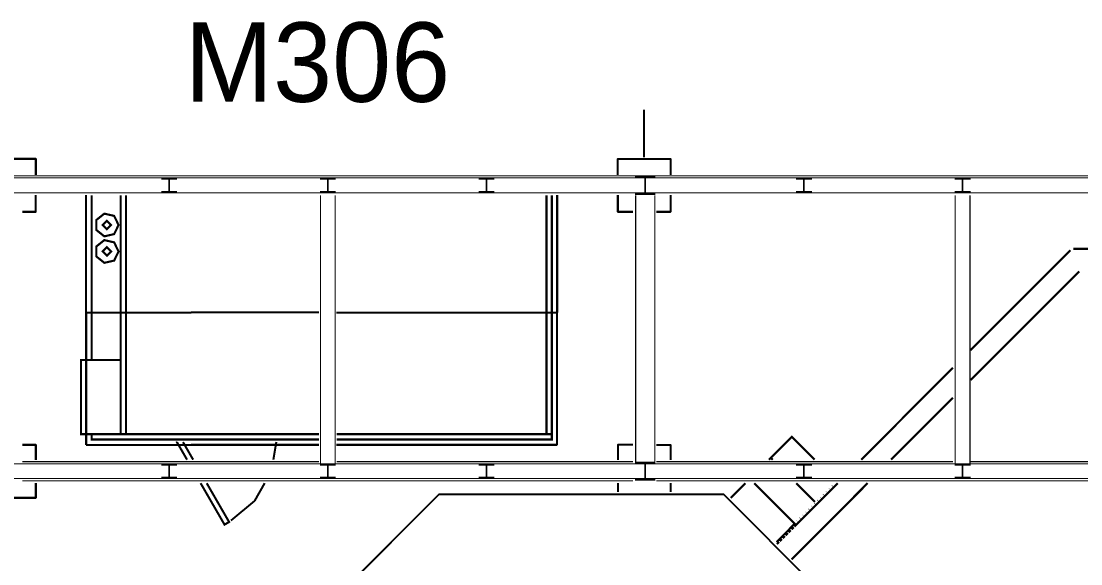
# Model space of a CAD drawing. Extents: x -57244 to 324435, y 15553 to 159369.
# Drawn here: x 147158 to 157173, y 133604 to 138727 of the extents above; entities that cross this region are included whole.
import ezdxf

# ---------------------------------------------------------------- set-up
doc = ezdxf.new("R2010")
doc.units = 0
doc.header["$LTSCALE"] = 2000
doc.header["$MEASUREMENT"] = 0
doc.linetypes.add('DASHDOT', pattern=[1, 0.5, -0.25, 0, -0.25])
doc.layers.add('BASE', color=253, linetype='CONTINUOUS')
doc.styles.add('TXT', font='TXT', dxfattribs={"height": 0.2})

msp = doc.modelspace()

# ---------------------------------------------------------------- linework, layer by layer
at = {"layer": 'BASE', "linetype": 'DASHDOT'}
msp.add_line((153045.5840535389, 137444.4137172004), (153045.5840535389, 137890.7337172002), dxfattribs=at)
at = {"layer": 'BASE', "linetype": 'Continuous'}
for p, q in [((147772.6440535436, 134727.8737172002, 2650), (147772.6440535436, 137083.7537172005, 2650)), ((147772.6440535436, 135977.8737172002, 2960.999999999996), (147772.6440535436, 137083.7537172005, 2738.959999999999)), ((152222.6440535436, 134727.8737172002, 2650), (152222.6440535436, 137083.7537172005, 2650)), ((152222.6440535436, 135977.8737172002, 2960.999999999996), (152222.6440535436, 137083.7537172005, 2738.959999999999)), ((152222.6440535436, 137083.7537172005, 2650), (152222.6440535436, 135977.8737172002, 2650)), ((147295.5840535389, 136927.8737172001), (147169.4640535439, 136927.8737172001)), ((152940.0640535386, 136927.8737172001), (152795.5840535389, 136927.8737172001)), ((153162.0240535398, 136927.8737172001), (153295.5840535389, 136927.8737172001)), ((147772.6440535436, 135977.8737172002, 2960.999999999996), (148764.704053539, 135977.8737172002, 2960.999999999996)), ((147772.6440535436, 135977.8737172002, 2960.999999999996), (147772.6440535436, 134727.8737172002, 2709.999999999996)), ((149971.5440535437, 135977.8737172002, 2960.999999999996), (148764.704053539, 135977.8737172002, 2960.999999999996)), ((150138.0040535397, 135977.8737172002, 2960.999999999996), (152222.6440535436, 135977.8737172002, 2960.999999999996)), ((152222.6440535436, 134727.8737172002, 2709.999999999996), (152222.6440535436, 135977.8737172002, 2960.999999999996)), ((147772.6440535436, 134727.8737172002, 2650), (148764.704053539, 134727.8737172002, 2650)), ((147772.6440535436, 134727.8737172002, 2709.999999999996), (148764.704053539, 134727.8737172002, 2709.999999999996)), ((148764.704053539, 134727.8737172002, 2650), (149971.5440535437, 134727.8737172002, 2650)), ((149971.5440535437, 134727.8737172002, 2709.999999999996), (148764.704053539, 134727.8737172002, 2709.999999999996)), ((149568.3040535412, 134753.3137172003, 400), (149538.9440535436, 134586.8537172003, 400)), ((150138.0040535397, 134727.8737172002, 2650), (152222.6440535436, 134727.8737172002, 2650)), ((152222.6440535436, 134727.8737172002, 2709.999999999996), (150138.0040535397, 134727.8737172002, 2709.999999999996)), ((152795.5840535389, 134364.9137172002, 150), (152795.5840535389, 134281.6737172003, 150)), ((152795.5840535389, 134364.9137172002, 150), (152795.5840535389, 134281.6737172003, 150)), ((153295.5840535389, 134364.9137172002, 150), (153295.5840535389, 134281.6737172003, 150)), ((153295.5840535389, 134364.9137172002, 150), (153295.5840535389, 134281.6737172003, 150)), ((147295.5840535389, 134227.8737172002), (146795.5840535389, 134227.8737172002)), ((148764.704053539, 131918.4737172005, 500), (151104.3040535398, 134258.0737172002, 500))]:
    msp.add_line(p, q, dxfattribs=at)
for points, elevation in [([(146795.5840535412, 137277.9537172003), (146795.5840535412, 137427.8737172004), (147295.5840535412, 137427.8737172004), (147295.5840535412, 137277.9537172003)], 150), ([(147295.5840535412, 137277.9537172003), (147295.5840535412, 137427.8737172004), (146795.5840535412, 137427.8737172004), (146795.5840535412, 137277.9537172003)], 150), ([(152795.5840535412, 137277.9537172003), (152795.5840535412, 137427.8737172004), (153295.5840535412, 137427.8737172004), (153295.5840535412, 137277.9537172003)], 150), ([(152795.5840535412, 137277.9537172003), (152795.5840535412, 137427.8737172004), (153295.5840535412, 137427.8737172004), (153295.5840535412, 137277.9537172003)], 150), ([(147169.4640535412, 136927.8737172004), (147295.5840535412, 136927.8737172004), (147295.5840535412, 137083.7537172002)], 150), ([(147169.4640535412, 136927.8737172004), (147295.5840535412, 136927.8737172004), (147295.5840535412, 137083.7537172002)], 150), ([(152795.5840535411, 137083.7537172002), (152795.5840535411, 136927.8737172004), (152940.0640535412, 136927.8737172004)], 150.0000000000073), ([(152940.0640535412, 136927.8737172004), (152795.5840535411, 136927.8737172004), (152795.5840535411, 137083.7537172002)], 150.0000000000073), ([(153295.5840535412, 137083.7537172002), (153295.5840535412, 136927.8737172004), (153162.0240535412, 136927.8737172004)], 150), ([(153295.5840535412, 137083.7537172002), (153295.5840535412, 136927.8737172004), (153162.0240535412, 136927.8737172004)], 150), ([(147169.4640535412, 134727.8737172004), (147295.5840535412, 134727.8737172004), (147295.5840535412, 134586.8537172003)], 150), ([(147295.5840535412, 134586.8537172003), (147295.5840535412, 134727.8737172004), (147169.4640535412, 134727.8737172004)], 150), ([(152940.0640535412, 134727.8737172004), (152795.5840535412, 134727.8737172004), (152795.5840535412, 134586.8537172003)], 150), ([(152940.0640535412, 134727.8737172004), (152795.5840535412, 134727.8737172004), (152795.5840535412, 134586.8537172003)], 150), ([(153162.0240535412, 134727.8737172004), (153295.5840535412, 134727.8737172004), (153295.5840535412, 134586.8537172003)], 150), ([(153162.0240535412, 134727.8737172004), (153295.5840535412, 134727.8737172004), (153295.5840535412, 134586.8537172003)], 150), ([(147295.5840535412, 134364.9137172003), (147295.5840535412, 134227.8737172004), (146795.5840535412, 134227.8737172004), (146795.5840535412, 134392.6537172003)], 150), ([(146795.5840535412, 134392.6537172003), (146795.5840535412, 134227.8737172004), (147295.5840535412, 134227.8737172004), (147295.5840535412, 134364.9137172003)], 150), ([(149457.6440535412, 134364.9137172003), (149362.0640535412, 134199.3737172004), (149139.2440535411, 134012.3937172003)], 400), ([(156405.1640535412, 131646.0537172003), (153797.6640535412, 134258.0737172003), (151104.3040535412, 134258.0737172003), (148764.7040535411, 131918.4737172003)], 799.9999999999127), ([(156405.1640535412, 131646.0537172003), (153797.6640535412, 134258.0737172003), (151104.3040535412, 134258.0737172003), (148764.7040535411, 131918.4737172003)], 799.9999999999127)]:
    msp.add_lwpolyline(points, dxfattribs=dict(at, elevation=elevation))
for points, const_width, elevation in [([(148764.7040535411, 137247.8737172004), (147058.5840535411, 137247.8737172004), (147058.5840535411, 137180.6337172003)], 10, 4625.500000000004), ([(147058.5840535412, 137247.8737172004), (148764.7040535412, 137247.8737172004)], 10, 4741.499999999996), ([(148764.7040535411, 137247.8737172004), (147058.5840535411, 137247.8737172004), (147058.5840535411, 137107.8737172002), (148764.7040535411, 137107.8737172002)], 10, 4750.000000000007), ([(148764.7040535412, 137267.8737172002), (147086.2240535412, 137267.8737172002)], 10, 3250), ([(147086.2240535412, 137267.8737172002), (148764.7040535412, 137267.8737172002)], 10, 3240.499999999996), ([(148584.3640535411, 137244.3737172004), (148528.8840535411, 137244.3737172004)], 10, 4625.52), ([(148552.8440535411, 137180.6337172003), (148552.8440535411, 137235.8737172004), (148528.8840535411, 137235.8737172004)], 10, 4625.52), ([(148558.3440535412, 137180.6337172003), (148558.3440535412, 137235.8737172004)], 10, 4741.519999999997), ([(148584.3640535411, 137235.8737172004), (148558.3440535411, 137235.8737172004), (148558.3440535411, 137180.6337172003)], 10, 4625.520000000004), ([(153052.5840535412, 137250.2137172003), (153052.5840535412, 137267.8737172002), (148764.7040535412, 137267.8737172002)], 10, 3250), ([(153052.5840535412, 137267.8737172002), (148764.7040535412, 137267.8737172002)], 10, 3078.999999999996), ([(148764.7040535412, 137247.8737172004), (153052.5840535412, 137247.8737172004), (153052.5840535412, 137180.6337172003)], 10, 4741.499999999996), ([(148764.7040535412, 137247.8737172004), (153052.5840535412, 137247.8737172004), (153052.5840535412, 137107.8737172002), (148764.7040535412, 137107.8737172002)], 10, 4750), ([(150027.0240535412, 137244.3737172004), (150082.5040535411, 137244.3737172004)], 10, 4625.52), ([(150052.8440535411, 137180.6337172003), (150052.8440535411, 137235.8737172004), (150027.0240535412, 137235.8737172004)], 10, 4625.52), ([(150058.3440535412, 137180.6337172003), (150058.3440535412, 137235.8737172004), (150082.5040535411, 137235.8737172004)], 10, 4625.52), ([(150058.3440535412, 137180.6337172003), (150058.3440535412, 137235.8737172004)], 10, 4741.519999999997), ([(151580.6440535412, 137244.3737172004), (151525.1640535412, 137244.3737172004)], 10, 4625.52), ([(151552.8440535411, 137180.6337172003), (151552.8440535411, 137235.8737172004), (151525.1640535412, 137235.8737172004)], 10, 4625.52), ([(151558.3440535412, 137180.6337172003), (151558.3440535412, 137235.8737172004), (151580.6440535412, 137235.8737172004)], 10, 4625.52), ([(153052.5840535412, 137267.8737172002), (153052.5840535412, 137250.2137172003)], 10, 3088.5), ([(153052.5840535412, 137111.4937172002), (153052.5840535412, 137247.8737172004)], 10, 4616.999999999996), ([(153058.5840535412, 137222.4737172003), (153058.5840535412, 137267.8737172002), (159052.5840535412, 137267.8737172002)], 10, 3078.999999999996), ([(153058.5840535412, 137222.4737172003), (153058.5840535412, 137267.8737172002), (159052.5840535412, 137267.8737172002), (159052.5840535412, 137250.2137172003)], 10, 3250), ([(153058.5840535412, 137267.8737172002), (159052.5840535412, 137267.8737172002)], 10, 3240.499999999996), ([(159052.5840535412, 137247.8737172004), (153058.5840535412, 137247.8737172004)], 10, 4741.499999999996), ([(153058.5840535412, 137247.8737172004), (159052.5840535412, 137247.8737172004)], 10, 4616.999999999996), ([(148612.1040535412, 137111.3737172004), (148485.5840535412, 137111.3737172004), (148485.5840535412, 137119.8737172004), (148552.8440535411, 137119.8737172004), (148552.8440535411, 137175.1337172004)], 10, 4625.52), ([(148625.5840535412, 137111.4937172002), (148625.5840535412, 137119.8737172004), (148558.3440535412, 137119.8737172004), (148558.3440535412, 137175.1337172004)], 10, 4625.52), ([(148558.3440535412, 137175.1337172004), (148558.3440535412, 137119.8737172004)], 10, 4741.519999999997), ([(148764.7040535412, 137107.8737172002), (149971.5440535412, 137107.8737172002)], 10, 4616.999999999996), ([(149971.5440535412, 137107.8737172002), (148764.7040535412, 137107.8737172002)], 10, 4741.499999999996), ([(150110.2440535411, 137111.3737172004), (149985.5840535412, 137111.3737172004), (149985.5840535412, 137119.8737172004), (150052.8440535411, 137119.8737172004), (150052.8440535411, 137175.1337172004)], 10, 4625.52), ([(150125.5840535412, 137111.4937172002), (150125.5840535412, 137119.8737172004), (150058.3440535412, 137119.8737172004), (150058.3440535412, 137175.1337172004)], 10, 4625.52), ([(150058.3440535412, 137175.1337172004), (150058.3440535412, 137119.8737172004)], 10, 4741.519999999997), ([(150110.2440535411, 137107.8737172002), (151469.6840535412, 137107.8737172002)], 10, 4616.999999999996), ([(150110.2440535411, 137107.8737172002), (151469.6840535412, 137107.8737172002)], 10, 4741.499999999996), ([(151608.3840535411, 137111.3737172004), (151485.5840535412, 137111.3737172004), (151485.5840535412, 137119.8737172004), (151552.8440535411, 137119.8737172004), (151552.8440535411, 137175.1337172004)], 10, 4625.52), ([(151558.3440535412, 137175.1337172004), (151558.3440535412, 137119.8737172004), (151625.5840535412, 137119.8737172004), (151625.5840535412, 137111.4937172002)], 10, 4625.52), ([(153051.0440535412, 137107.8737172002), (151608.3840535411, 137107.8737172002)], 10, 4616.999999999996), ([(151608.3840535411, 137107.8737172002), (153051.0440535412, 137107.8737172002)], 10, 4741.499999999996), ([(153052.5840535412, 137111.4937172002), (153052.5840535412, 137175.1337172004)], 10, 4741.499999999996), ([(154493.7040535412, 137107.8737172002), (153058.5840535412, 137107.8737172002), (153058.5840535412, 137175.1337172004)], 10, 4625.5), ([(154552.8440535411, 137139.2337172003), (154552.8440535411, 137119.8737172004), (154485.5840535412, 137119.8737172004), (154485.5840535412, 137111.3737172004), (154625.5840535412, 137111.3737172004), (154625.5840535412, 137119.8737172004), (154558.3440535412, 137119.8737172004), (154558.3440535412, 137139.2337172003)], 10, 4625.52), ([(154558.3440535412, 137139.2337172003), (154558.3440535412, 137119.8737172004), (154625.5840535412, 137119.8737172004), (154625.5840535412, 137111.3737172004), (154485.5840535412, 137111.3737172004), (154485.5840535412, 137119.8737172004), (154552.8440535411, 137119.8737172004), (154552.8440535411, 137139.2337172003)], 10, 3250), ([(154558.3440535412, 137119.8737172004), (154558.3440535412, 137139.2337172003)], 10, 4741.519999999997), ([(154604.6640535412, 137107.8737172002), (155991.8440535412, 137107.8737172002)], 10, 4625.5), ([(155991.8440535412, 137111.3737172004), (155985.5840535412, 137111.3737172004), (155985.5840535412, 137119.8737172004), (156052.8440535411, 137119.8737172004), (156052.8440535411, 137139.2337172003)], 10, 3250), ([(156052.8440535411, 137139.2337172003), (156052.8440535411, 137119.8737172004), (155985.5840535412, 137119.8737172004), (155985.5840535412, 137111.3737172004), (156102.8040535412, 137111.3737172004)], 10, 4625.52), ([(156058.3440535412, 137139.2337172003), (156058.3440535412, 137119.8737172004)], 10, 4741.519999999997), ([(156058.3440535411, 137139.2337172003), (156058.3440535411, 137119.8737172004), (156125.5840535411, 137119.8737172004), (156125.5840535411, 137111.4937172002)], 10, 3250.000000000007), ([(156058.3440535412, 137139.2337172003), (156058.3440535412, 137127.1337172003)], 10, 4625.52), ([(156058.3440535412, 137119.8737172004), (156125.5840535412, 137119.8737172004), (156125.5840535412, 137111.4937172002)], 10, 4625.52), ([(156102.8040535412, 137107.8737172002), (157489.9840535411, 137107.8737172002)], 10, 4625.5), ([(147822.6440535412, 137083.7537172002), (147822.6440535412, 135530.1337172003)], 20, 100), ([(147822.6440535412, 137083.7537172002), (147822.6440535412, 135530.1337172003)], 20, 400), ([(148147.6440535412, 137083.7537172002), (148147.6440535412, 134827.8737172004), (148097.6440535412, 134827.8737172004), (148097.6440535412, 137083.7537172002)], 20, 2650.000000000007), ([(149985.5840535412, 137083.7537172002), (149985.5840535412, 134544.8737172004), (150125.5840535412, 134544.8737172004), (150125.5840535412, 137083.7537172002)], 10, 4000), ([(149985.5840535412, 134544.8737172004), (149985.5840535412, 137083.7537172002)], 10, 3866.999999999996), ([(149985.5840535412, 137083.7537172002), (149985.5840535412, 134544.8737172004), (150052.8440535411, 134544.8737172004)], 10, 3991.499999999996), ([(150125.5840535412, 137083.7537172002), (150125.5840535412, 134544.8737172004), (150058.3440535412, 134544.8737172004)], 10, 3991.499999999996), ([(150125.5840535412, 137083.7537172002), (150125.5840535412, 134544.8737172004), (150058.3440535412, 134544.8737172004)], 10, 3875.5), ([(152172.6440535412, 137083.7537172002), (152172.6440535412, 134827.8737172004), (152122.6440535412, 134827.8737172004), (152122.6440535412, 137083.7537172002)], 20, 2650.000000000007), ([(152122.6440535412, 137083.7537172002), (152122.6440535412, 134827.8737172004)], 20, 400), ([(152965.5840535412, 134586.8537172003), (152965.5840535412, 137083.7537172002)], 10, 3828.999999999996), ([(152965.5840535412, 137083.7537172002), (152965.5840535412, 134563.8737172002), (153145.5840535412, 134563.8737172002), (153145.5840535412, 137083.7537172002)], 10, 4000), ([(153145.5840535412, 137083.7537172002), (153145.5840535412, 134563.8737172002), (153058.5840535412, 134563.8737172002)], 10, 3990.499999999996), ([(153145.5840535412, 137083.7537172002), (153145.5840535412, 134563.8737172002)], 10, 3838.5), ([(156125.5840535412, 137083.7537172002), (156125.5840535412, 134544.8737172004), (155985.5840535412, 134544.8737172004), (155985.5840535412, 137083.7537172002)], 10, 4000), ([(147868.5240535412, 136850.6137172004), (147943.1640535412, 136910.1337172004)], 20, 1900), ([(147974.0240535412, 136903.0737172003), (148036.2240535412, 136888.8937172004)], 20, 1900), ([(148052.5640535412, 136750.8337172003), (148077.6240535411, 136802.8737172004), (148049.2640535411, 136861.8137172003)], 20, 1900), ([(147890.7840535412, 136737.4137172004), (147943.1640535412, 136695.6337172004)], 20, 1900), ([(148029.5040535411, 136715.3537172003), (147974.0240535412, 136702.6937172003)], 20, 1900), ([(156130.5640535412, 135620.3937172003), (157073.8240535412, 136563.6537172003)], 20, 500.0399999999936), ([(158960.3840535411, 136578.0137172004), (157101.5640535412, 136578.0137172004)], 20, 500.0399999999936), ([(147943.2240535411, 136445.6537172003), (147943.1640535412, 136445.6337172004)], 20, 400), ([(156130.5640535412, 135337.5537172003), (157157.0640535412, 136364.0537172003)], 20, 500.0399999999936), ([(156130.5640535412, 135337.3937172003), (157157.0640535412, 136363.9137172003)], 20, -100), ([(155964.1040535412, 135453.9337172003), (155097.0240535412, 134586.8537172003)], 20, 500.0399999999936), ([(155964.1040535412, 135171.0737172003), (155379.8640535411, 134586.8537172003)], 20, 500.0399999999936), ([(155380.0040535411, 134586.8537172003), (155964.1040535412, 135170.9337172003)], 20, -100), ([(148764.7040535412, 134777.8737172004), (147822.6440535412, 134777.8737172004), (147822.6440535412, 134827.8737172004), (148764.7040535412, 134827.8737172004)], 20, 2650), ([(147822.6440535412, 134827.8737172004), (147822.6440535412, 134777.8737172004)], 20, 400), ([(147822.6440535412, 134827.8737172004), (148097.6440535412, 134827.8737172004)], 20, 2100.02), ([(147822.6440535412, 134827.8737172004), (148097.6440535412, 134827.8737172004), (148147.6440535412, 134827.8737172004)], 20, 2650.020000000008), ([(148764.7040535412, 134827.8737172004), (149971.5440535412, 134827.8737172004)], 20, 2650), ([(149971.5440535412, 134827.8737172004), (148764.7040535412, 134827.8737172004)], 20, 400), ([(150138.0040535411, 134777.8737172004), (152172.6440535412, 134777.8737172004), (152172.6440535412, 134827.8737172004), (150138.0040535411, 134827.8737172004)], 20, 400), ([(150138.0040535411, 134827.8737172004), (152172.6440535412, 134827.8737172004), (152172.6440535412, 134777.8737172004), (150138.0040535411, 134777.8737172004)], 20, 2650), ([(152172.6440535412, 134827.8737172004), (152122.6440535412, 134827.8737172004)], 20, 2650.02), ([(152122.6440535412, 134827.8737172004), (152122.6440535412, 134827.8737172004)], 20, 400.0200000000041), ([(154225.4240535412, 134586.8537172003), (154441.1240535411, 134802.5337172003), (154656.8040535411, 134586.8537172003)], 20, -99.99999999999272), ([(154656.8040535417, 134586.8537172003), (154441.1240535416, 134802.5337172003), (154243.1440535416, 134604.5537172003)], 20, 200.0000000021828), ([(148725.1840535412, 134586.8537172003), (148629.3440535412, 134752.8737172004), (148630.0840535412, 134753.3137172003)], 20, 2500), ([(148629.3440535412, 134752.8737172004), (148725.1840535412, 134586.8537172003)], 20, 400), ([(148764.7040535412, 134618.4137172003), (148686.8240535412, 134753.3137172003)], 20, 2500), ([(149971.5440535412, 134777.8737172004), (148764.7040535412, 134777.8737172004)], 20, 2650), ([(149971.5440535412, 134777.8737172004), (148764.7040535412, 134777.8737172004)], 20, 400), ([(148782.9240535412, 134586.8537172003), (148764.7040535412, 134618.4137172003)], 20, 2500), ([(148782.9240535412, 134586.8537172003), (148764.7040535412, 134618.4137172003)], 20, 400), ([(154260.8440535412, 134586.8537172003), (154243.1440535412, 134604.5537172003), (154225.4240535412, 134586.8537172003)], 20, 400), ([(148764.7040535412, 134407.8737172002), (147058.5840535412, 134407.8737172002), (147058.5840535412, 134547.8737172004), (148764.7040535412, 134547.8737172004)], 10, 4000), ([(147058.5840535411, 134480.6337172004), (147058.5840535411, 134547.8737172004), (148764.7040535411, 134547.8737172004)], 10, 3875.500000000004), ([(148764.7040535412, 134547.8737172004), (147058.5840535412, 134547.8737172004), (147058.5840535412, 134407.8737172002), (148528.8840535411, 134407.8737172002)], 10, 3866.999999999996), ([(147169.4640535412, 134567.8737172002), (148764.7040535412, 134567.8737172002)], 10, 3250), ([(148764.7040535412, 134567.8737172002), (147169.4640535412, 134567.8737172002)], 10, 3240.499999999996), ([(147169.4640535412, 134567.8737172002), (148764.7040535412, 134567.8737172002)], 10, 3078.999999999996), ([(148584.3640535411, 134544.3737172004), (148528.8840535411, 134544.3737172004)], 10, 3875.52), ([(148552.8440535411, 134480.6337172004), (148552.8440535411, 134535.8737172004), (148528.8840535411, 134535.8737172004)], 10, 3875.52), ([(148584.3640535411, 134535.8737172004), (148558.3440535411, 134535.8737172004), (148558.3440535411, 134480.6337172004)], 10, 3875.520000000004), ([(148558.3440535412, 134535.8737172004), (148558.3440535412, 134480.6337172004)], 10, 3991.519999999997), ([(148764.7040535412, 134567.8737172002), (149971.5440535412, 134567.8737172002)], 10, 3088.5), ([(148764.7040535412, 134567.8737172002), (149971.5440535412, 134567.8737172002)], 10, 3240.499999999996), ([(149971.5440535412, 134567.8737172002), (148764.7040535412, 134567.8737172002)], 10, 3250), ([(148764.7040535412, 134547.8737172004), (153052.5840535412, 134547.8737172004)], 10, 3991.499999999996), ([(148764.7040535412, 134547.8737172004), (153052.5840535412, 134547.8737172004), (153052.5840535412, 134407.8737172002), (148764.7040535412, 134407.8737172002)], 10, 4000), ([(150027.0240535412, 134544.3737172004), (150082.5040535411, 134544.3737172004)], 10, 3875.52), ([(150052.8440535411, 134480.6337172004), (150052.8440535411, 134535.8737172004), (150027.0240535412, 134535.8737172004)], 10, 3875.52), ([(150058.3440535412, 134544.8737172004), (150052.8440535411, 134544.8737172004)], 10, 3875.52), ([(150058.3440535412, 134480.6337172004), (150058.3440535412, 134535.8737172004)], 10, 3991.519999999997), ([(150082.5040535411, 134535.8737172004), (150058.3440535412, 134535.8737172004), (150058.3440535412, 134480.6337172004)], 10, 3875.52), ([(150138.0040535411, 134567.8737172002), (152940.0640535412, 134567.8737172002)], 10, 3088.5), ([(152940.0640535412, 134567.8737172002), (150138.0040535411, 134567.8737172002)], 10, 3250), ([(152940.0640535412, 134567.8737172002), (150138.0040535411, 134567.8737172002)], 10, 3240.499999999996), ([(151580.6440535412, 134544.3737172004), (151525.1640535412, 134544.3737172004)], 10, 3875.52), ([(151552.8440535411, 134480.6337172004), (151552.8440535411, 134535.8737172004), (151525.1640535412, 134535.8737172004)], 10, 3875.52), ([(151580.6440535412, 134535.8737172004), (151558.3440535412, 134535.8737172004), (151558.3440535412, 134480.6337172004)], 10, 3875.52), ([(153052.5840535412, 134563.8737172002), (152967.8240535412, 134563.8737172002)], 10, 3990.499999999996), ([(153052.5840535412, 134407.8737172002), (153052.5840535412, 134547.8737172004)], 10, 4000.02), ([(153052.5840535412, 134480.6337172004), (153052.5840535412, 134547.8737172004)], 10, 3875.5), ([(153052.5840535412, 134480.6337172004), (153052.5840535412, 134547.8737172004)], 10, 3875.52), ([(153058.5840535411, 134547.8737172004), (153058.5840535411, 134407.8737172002), (158960.3840535411, 134407.8737172002)], 10, 3867), ([(153058.5840535412, 134547.8737172004), (153058.5840535412, 134480.6337172004)], 10, 3991.499999999996), ([(153058.5840535412, 134547.8737172004), (153058.5840535412, 134407.8737172002)], 10, 3867.019999999997), ([(153058.5840535412, 134407.8737172002), (153058.5840535412, 134547.8737172004)], 10, 4000.02), ([(153058.5840535412, 134547.8737172004), (153058.5840535412, 134480.6337172004)], 10, 3991.519999999997), ([(153162.0240535412, 134567.8737172002), (155964.1040535412, 134567.8737172002)], 10, 3250), ([(153162.0240535412, 134567.8737172002), (155964.1040535412, 134567.8737172002)], 10, 3088.5), ([(156125.5840535412, 134547.8737172004), (155985.5840535412, 134547.8737172004)], 10, 4000.02), ([(156058.3440535412, 134544.8737172004), (156052.8440535411, 134544.8737172004)], 10, 3991.519999999997), ([(156058.3440535412, 134544.8737172004), (156052.8440535411, 134544.8737172004)], 10, 3875.52), ([(156125.5840535412, 134544.8737172004), (156058.3440535412, 134544.8737172004)], 10, 3875.5), ([(158960.3840535411, 134567.8737172002), (156130.5640535412, 134567.8737172002)], 10, 3250), ([(158960.3840535411, 134567.8737172002), (156130.5640535412, 134567.8737172002)], 10, 3088.5), ([(147058.5840535412, 134407.8737172002), (148528.8840535411, 134407.8737172002)], 10, 3875.5), ([(148552.8440535411, 134475.1337172004), (148552.8440535411, 134419.8737172004), (148528.8840535411, 134419.8737172004)], 10, 3875.52), ([(148556.6240535411, 134411.3737172004), (148528.8840535411, 134411.3737172004)], 10, 3875.52), ([(148764.7040535412, 134407.8737172002), (148556.6240535411, 134407.8737172002)], 10, 3875.5), ([(148556.6240535411, 134407.8737172002), (148764.7040535412, 134407.8737172002)], 10, 3866.999999999996), ([(148558.3440535412, 134420.3937172003), (148558.3440535412, 134475.1337172004)], 10, 3991.519999999997), ([(148558.3440535412, 134475.1337172004), (148558.3440535412, 134420.3937172003)], 10, 3875.52), ([(150027.0240535412, 134419.8737172004), (150052.8440535411, 134419.8737172004), (150052.8440535411, 134475.1337172004)], 10, 3875.52), ([(150027.0240535412, 134411.3737172004), (150054.7640535411, 134411.3737172004)], 10, 3875.52), ([(150058.3440535412, 134475.1337172004), (150058.3440535412, 134420.3937172003)], 10, 3991.519999999997), ([(150058.3440535412, 134420.3937172003), (150058.3440535412, 134475.1337172004)], 10, 3875.52), ([(151525.1640535412, 134419.8737172004), (151552.8440535411, 134419.8737172004), (151552.8440535411, 134475.1337172004)], 10, 3875.52), ([(151552.9040535412, 134411.3737172004), (151525.1640535412, 134411.3737172004)], 10, 3875.52), ([(151558.3440535412, 134475.1337172004), (151558.3440535412, 134420.3937172003)], 10, 3875.52), ([(153052.5840535412, 134407.8737172002), (153052.5840535412, 134475.1337172004)], 10, 3875.52), ([(153052.5840535412, 134475.1337172004), (153052.5840535412, 134407.8737172002)], 10, 3875.5), ([(153058.5840535412, 134475.1337172004), (153058.5840535412, 134407.8737172002)], 10, 3875.5), ([(158960.3840535411, 134407.8737172002), (153058.5840535412, 134407.8737172002), (153058.5840535412, 134475.1337172004)], 10, 3991.499999999996), ([(147169.4640535412, 134387.8737172004), (148764.7040535412, 134387.8737172004)], 10, 3240.499999999996), ([(147169.4640535412, 134387.8737172004), (148764.7040535412, 134387.8737172004)], 10, 3250), ([(148764.7040535412, 134387.8737172004), (147169.4640535412, 134387.8737172004)], 10, 3088.5), ([(148764.7040535412, 134387.8737172004), (152940.0640535412, 134387.8737172004)], 10, 3250), ([(152940.0640535412, 134387.8737172004), (148764.7040535412, 134387.8737172004)], 10, 3078.999999999996), ([(148764.7040535412, 134387.8737172004), (152940.0640535412, 134387.8737172004)], 10, 3088.5), ([(148853.3440535412, 134364.9137172003), (149079.3440535412, 133973.4537172003), (149122.6440535412, 133998.4537172003), (148911.0640535412, 134364.9137172003)], 20, 2500), ([(148853.3440535412, 134364.9137172003), (149079.3440535412, 133973.4537172003), (149122.6440535412, 133998.4537172003), (148911.0640535412, 134364.9137172003)], 20, 400), ([(158960.3840535411, 134387.8737172004), (153162.0240535412, 134387.8737172004)], 10, 3240.499999999996), ([(153162.0240535412, 134387.8737172004), (158960.3840535411, 134387.8737172004)], 10, 3088.5), ([(158960.3840535411, 134387.8737172004), (153162.0240535412, 134387.8737172004)], 10, 3250), ([(158960.3840535411, 134387.8737172004), (153162.0240535412, 134387.8737172004)], 10, 3078.999999999996), ([(154003.4840535412, 134364.9137172003), (153864.7640535411, 134226.1937172003)], 20, 600), ([(154003.4840535412, 134364.9137172003), (153864.7640535411, 134226.1937172003)], 20, -100), ([(154297.1440535412, 133810.0337172003), (154469.4040535412, 133982.2937172003), (154086.8040535412, 134364.9137172003)], 20, 600), ([(155157.9240535412, 134364.9137172003), (154438.2040535412, 133645.1937172003)], 20, 500.0399999999936), ([(155158.0640535412, 134364.9137172003), (154438.2040535412, 133645.0537172003)], 20, -100), ([(154875.0840535412, 134364.9137172003), (154465.9640535412, 133955.7737172003)], 20, 500.0399999999936), ([(154660.1640535412, 134187.5137172004), (154482.7840535412, 134364.9137172003)], 20, 400), ([(154796.5240535412, 134309.4137172003), (154798.8840535411, 134311.7737172003)], 20, -100), ([(154796.5240535412, 134309.4137172003), (154798.8840535411, 134311.7737172003)], 20, 200), ([(154826.6240535411, 134339.5137172004), (154824.2640535411, 134337.1537172003)], 20, 200), ([(154824.2640535411, 134337.1537172003), (154826.6240535411, 134339.5137172004)], 20, -100), ([(154687.9040535412, 134200.7937172003), (154685.5640535412, 134198.4537172003)], 20, 200), ([(154685.5640535412, 134198.4537172003), (154687.9040535412, 134200.7937172003)], 20, -100), ([(154715.6440535412, 134228.5337172003), (154713.3040535412, 134226.1937172003)], 20, 200), ([(154715.6440535412, 134228.5337172003), (154713.3040535412, 134226.1937172003)], 20, -100), ([(154741.0440535412, 134253.9337172003), (154743.3840535411, 134256.2737172003)], 20, 200), ([(154743.3840535411, 134256.2737172003), (154741.0440535412, 134253.9337172003)], 20, -100), ([(154768.7840535412, 134281.6737172003), (154771.1240535411, 134284.0137172003)], 20, -100), ([(154768.7840535412, 134281.6737172003), (154771.1240535411, 134284.0137172003)], 20, 200), ([(154602.3240535412, 134115.2137172003), (154604.6640535412, 134117.5537172003)], 20, -100), ([(154604.6640535412, 134117.5537172003), (154602.3240535412, 134115.2137172003)], 20, 400), ([(154632.4240535412, 134145.3137172003), (154630.0640535412, 134142.9537172003)], 20, -100), ([(154630.0640535412, 134142.9537172003), (154632.4240535412, 134145.3137172003)], 20, 400), ([(154657.8040535412, 134170.6937172003), (154660.1640535412, 134173.0537172003)], 20, 400), ([(154657.8040535412, 134170.6937172003), (154660.1640535412, 134173.0537172003)], 20, -100), ([(154491.3440535412, 134004.2337172003), (154493.7040535412, 134006.5937172003)], 20, -100), ([(154493.7040535412, 134006.5937172003), (154491.3440535412, 134004.2337172003)], 20, 400), ([(154521.4440535412, 134034.3337172003), (154519.1040535411, 134031.9937172002)], 20, -100), ([(154519.1040535411, 134031.9937172002), (154521.4440535412, 134034.3337172003)], 20, 400), ([(154549.1840535412, 134062.0737172003), (154546.8440535412, 134059.7337172003)], 20, -100), ([(154546.8440535412, 134059.7337172003), (154549.1840535412, 134062.0737172003)], 20, 400), ([(154576.9240535412, 134089.8137172003), (154574.5840535412, 134087.4737172003)], 20, 400), ([(154574.5840535412, 134087.4737172003), (154576.9240535412, 134089.8137172003)], 20, -100), ([(154380.3840535411, 133893.2737172003), (154382.7240535411, 133895.6137172002)], 20, -100), ([(154410.4640535411, 133923.3537172003), (154408.1240535411, 133921.0137172004)], 20, -100), ([(154410.4640535411, 133900.2937172003), (154431.1840535412, 133921.0137172004)], 20, 500.0399999999936), ([(154438.2040535412, 133951.0937172003), (154435.8640535411, 133948.7537172004)], 20, -100), ([(154458.9240535412, 133948.7537172004), (154438.2040535412, 133928.0337172003)], 20, 500.0399999999936), ([(154463.6040535412, 133976.4937172004), (154465.9640535412, 133978.8537172003)], 20, -100), ([(154299.5040535411, 133812.3937172003), (154297.1440535412, 133810.0337172003)], 20, -100), ([(154320.2040535412, 133810.0337172003), (154299.5040535411, 133789.3137172003)], 20, 500.0399999999936), ([(154324.8840535411, 133837.7737172004), (154327.2440535411, 133840.1337172003)], 20, -100), ([(154327.2440535411, 133817.0737172003), (154347.9640535411, 133837.7737172004)], 20, 500.0399999999936), ([(154352.6440535412, 133865.5337172003), (154354.9840535411, 133867.8737172002)], 20, -100), ([(154354.9840535411, 133844.8137172003), (154375.7040535412, 133865.5337172003)], 20, 500.0399999999936), ([(154403.4440535412, 133893.2737172003), (154382.7240535411, 133872.5537172003)], 20, 500.0399999999936)]:
    msp.add_lwpolyline(points, dxfattribs=dict(at, const_width=const_width, elevation=elevation))
for points, const_width, elevation in [([(148625.5840535412, 137244.3737172004), (148485.5840535412, 137244.3737172004), (148485.5840535412, 137235.8737172004), (148552.8440535411, 137235.8737172004), (148552.8440535411, 137119.8737172004), (148485.5840535412, 137119.8737172004), (148485.5840535412, 137111.3737172004), (148625.5840535412, 137111.3737172004), (148625.5840535412, 137119.8737172004), (148558.3440535412, 137119.8737172004), (148558.3440535412, 137235.8737172004), (148625.5840535412, 137235.8737172004)], 10, 4750), ([(149985.5840535412, 137119.8737172004), (150052.8440535411, 137119.8737172004), (150052.8440535411, 137235.8737172004), (149985.5840535412, 137235.8737172004), (149985.5840535412, 137244.3737172004), (150125.5840535412, 137244.3737172004), (150125.5840535412, 137235.8737172004), (150058.3440535412, 137235.8737172004), (150058.3440535412, 137119.8737172004), (150125.5840535412, 137119.8737172004), (150125.5840535412, 137111.3737172004), (149985.5840535412, 137111.3737172004)], 10, 4750), ([(151552.8440535411, 137119.8737172004), (151485.5840535412, 137119.8737172004), (151485.5840535412, 137111.3737172004), (151625.5840535412, 137111.3737172004), (151625.5840535412, 137119.8737172004), (151558.3440535412, 137119.8737172004), (151558.3440535412, 137235.8737172004), (151625.5840535412, 137235.8737172004), (151625.5840535412, 137244.3737172004), (151485.5840535412, 137244.3737172004), (151485.5840535412, 137235.8737172004), (151552.8440535411, 137235.8737172004)], 10, 4750), ([(152965.5840535412, 137092.3737172004), (153145.5840535412, 137092.3737172004), (153145.5840535412, 137101.8737172002), (153058.5840535412, 137101.8737172002), (153058.5840535412, 137253.8737172002), (153145.5840535412, 137253.8737172002), (153145.5840535412, 137263.3737172002), (152965.5840535412, 137263.3737172002), (152965.5840535412, 137253.8737172002), (153052.5840535412, 137253.8737172002), (153052.5840535412, 137101.8737172002), (152965.5840535412, 137101.8737172002)], 10, 4750), ([(159052.5840535412, 137247.8737172004), (159052.5840535412, 137107.8737172002), (153058.5840535412, 137107.8737172002), (153058.5840535412, 137247.8737172004)], 10, 4750), ([(154558.3440535412, 137119.8737172004), (154625.5840535412, 137119.8737172004), (154625.5840535412, 137111.3737172004), (154485.5840535412, 137111.3737172004), (154485.5840535412, 137119.8737172004), (154552.8440535411, 137119.8737172004), (154552.8440535411, 137235.8737172004), (154485.5840535412, 137235.8737172004), (154485.5840535412, 137244.3737172004), (154625.5840535412, 137244.3737172004), (154625.5840535412, 137235.8737172004), (154558.3440535412, 137235.8737172004)], 10, 4750), ([(156052.8440535411, 137119.8737172004), (155985.5840535412, 137119.8737172004), (155985.5840535412, 137111.3737172004), (156125.5840535412, 137111.3737172004), (156125.5840535412, 137119.8737172004), (156058.3440535412, 137119.8737172004), (156058.3440535412, 137235.8737172004), (156125.5840535412, 137235.8737172004), (156125.5840535412, 137244.3737172004), (155985.5840535412, 137244.3737172004), (155985.5840535412, 137235.8737172004), (156052.8440535411, 137235.8737172004)], 10, 4750), ([(147868.5240535412, 136755.1537172003), (147868.5240535412, 136850.6137172004), (147943.1640535412, 136910.1337172004), (148036.2240535412, 136888.8937172004), (148077.6240535411, 136802.8737172004), (148036.2240535412, 136716.8737172004), (147943.1640535412, 136695.6337172004)], 20, 1900), ([(148007.6240535411, 136802.8737172004), (147967.6240535411, 136842.8737172002), (147927.6240535411, 136802.8737172004), (147967.6240535411, 136762.8737172004)], 20, 2100), ([(147868.5240535412, 136505.1537172003), (147868.5240535412, 136600.6137172004), (147943.1640535412, 136660.1337172004), (148036.2240535411, 136638.8937172004), (148077.6240535411, 136552.8737172004), (148036.2240535411, 136466.8737172004), (147943.1640535412, 136445.6337172004)], 20, 1900.000000000007), ([(148007.6240535411, 136552.8737172004), (147967.6240535411, 136592.8737172002), (147927.6240535411, 136552.8737172004), (147967.6240535411, 136512.8737172004)], 20, 2100), ([(147722.6440535412, 135527.8737172004), (147722.6440535412, 134827.8737172004), (148097.6440535412, 134827.8737172004), (148097.6440535412, 135527.8737172004)], 20, 2650), ([(148558.3440535412, 134419.8737172004), (148558.3440535412, 134535.8737172004), (148625.5840535412, 134535.8737172004), (148625.5840535412, 134544.3737172004), (148485.5840535412, 134544.3737172004), (148485.5840535412, 134535.8737172004), (148552.8440535411, 134535.8737172004), (148552.8440535411, 134419.8737172004), (148485.5840535412, 134419.8737172004), (148485.5840535412, 134411.3737172004), (148625.5840535412, 134411.3737172004), (148625.5840535412, 134419.8737172004)], 10, 4000), ([(150125.5840535384, 134544.3737172004), (150125.5840535384, 134535.8737172004), (150058.3440535383, 134535.8737172004), (150058.3440535383, 134419.8737172004), (150125.5840535384, 134419.8737172004), (150125.5840535384, 134411.3737172004), (149985.5840535383, 134411.3737172004), (149985.5840535383, 134419.8737172004), (150052.8440535383, 134419.8737172004), (150052.8440535383, 134535.8737172004), (149985.5840535383, 134535.8737172004), (149985.5840535383, 134544.3737172004)], 10, 3999.999999984935), ([(151552.8440535411, 134419.8737172004), (151552.8440535411, 134535.8737172004), (151485.5840535412, 134535.8737172004), (151485.5840535412, 134544.3737172004), (151625.5840535412, 134544.3737172004), (151625.5840535412, 134535.8737172004), (151558.3440535412, 134535.8737172004), (151558.3440535412, 134419.8737172004), (151625.5840535412, 134419.8737172004), (151625.5840535412, 134411.3737172004), (151485.5840535412, 134411.3737172004), (151485.5840535412, 134419.8737172004)], 10, 4000), ([(153052.5840535412, 134401.8737172004), (153052.5840535412, 134553.8737172004), (152965.5840535412, 134553.8737172004), (152965.5840535412, 134563.3737172002), (153145.5840535412, 134563.3737172002), (153145.5840535412, 134553.8737172004), (153058.5840535412, 134553.8737172004), (153058.5840535412, 134401.8737172004), (153145.5840535412, 134401.8737172004), (153145.5840535412, 134392.3737172004), (152965.5840535412, 134392.3737172004), (152965.5840535412, 134401.8737172004)], 10, 4000), ([(153058.5840535412, 134407.8737172002), (153058.5840535412, 134547.8737172004), (159052.5840535412, 134547.8737172004), (159052.5840535412, 134407.8737172002)], 10, 4000), ([(154485.5840535412, 134535.8737172004), (154485.5840535412, 134544.3737172004), (154625.5840535412, 134544.3737172004), (154625.5840535412, 134535.8737172004), (154558.3440535412, 134535.8737172004), (154558.3440535412, 134419.8737172004), (154625.5840535412, 134419.8737172004), (154625.5840535412, 134411.3737172004), (154485.5840535412, 134411.3737172004), (154485.5840535412, 134419.8737172004), (154552.8440535411, 134419.8737172004), (154552.8440535411, 134535.8737172004)], 10, 4000), ([(156052.8440535411, 134535.8737172004), (156052.8440535411, 134419.8737172004), (155985.5840535412, 134419.8737172004), (155985.5840535412, 134411.3737172004), (156125.5840535412, 134411.3737172004), (156125.5840535412, 134419.8737172004), (156058.3440535412, 134419.8737172004), (156058.3440535412, 134535.8737172004), (156125.5840535412, 134535.8737172004), (156125.5840535412, 134544.3737172004), (155985.5840535412, 134544.3737172004), (155985.5840535412, 134535.8737172004)], 10, 4000)]:
    msp.add_lwpolyline(points, close=True, dxfattribs=dict(at, const_width=const_width, elevation=elevation))
at = {"layer": 'BASE', "linetype": 'Continuous', "extrusion": (0.9238839624942266, 0.382672737265103, 0), "const_width": 20, "elevation": 197395.4321587994}
msp.add_lwpolyline([(66068.64698092014, 507.6999999999971), (65852.16957886613, 500.0399999999936)], dxfattribs=at)
at = {"layer": 'BASE', "linetype": 'Continuous', "extrusion": (-0.9239205598327699, -0.3825843686277594, 0), "const_width": 20, "elevation": -197390.1334958039}
msp.add_lwpolyline([(-66034.37218823555, 505.8199999998441), (-66087.53693219228, 507.6999999998487)], dxfattribs=at)
at = {"layer": 'BASE', "linetype": 'Continuous', "extrusion": (-0.9240005996353025, -0.3823910196037579, 0), "const_width": 20, "elevation": -197376.3215797105}
msp.add_lwpolyline([(-66015.6074430815, 503.6999999999971), (-66045.62906862028, 504.760000000002)], dxfattribs=at)
at = {"layer": 'BASE', "linetype": 'Continuous', "extrusion": (0.9237651013150563, 0.3829595769691415, 0), "const_width": 20, "elevation": 197416.8917204436}
msp.add_lwpolyline([(65834.07869684751, 501.5799999999945), (65804.04941780175, 500.5199999999968)], dxfattribs=at)
at = {"layer": 'BASE', "linetype": 'Continuous', "extrusion": (0, 1, 0), "const_width": 20, "elevation": 134827.8737172004}
msp.add_lwpolyline([(-148147.6440535412, 2650.02), (-148147.6440535412, 400.0200000000041), (-148097.6440535412, 400.0200000000041), (-148097.6440535412, 2650.02)], dxfattribs=at)
at = {"layer": 'BASE', "linetype": 'Continuous', "extrusion": (0, -1, 0), "const_width": 10, "elevation": -134547.8737172004}
msp.add_lwpolyline([(150125.5840535412, 4000.02), (149985.5840535412, 4000.02), (149985.5840535412, 3991.519999999997)], dxfattribs=at)
at = {"layer": 'BASE', "linetype": 'Continuous', "extrusion": (1, 0, 0), "const_width": 10}
for points, elevation in [([(134547.8737172004, 3875.52), (134547.8737172004, 3867.019999999997)], 149985.5840535412), ([(134547.8737172004, 3875.52), (134547.8737172004, 3867.019999999997)], 150125.5840535412), ([(134547.8737172004, 3875.52), (134547.8737172004, 3867.019999999997)], 155985.5840535412), ([(134547.8737172004, 4000.02), (134547.8737172004, 3991.519999999997)], 156125.5840535412)]:
    msp.add_lwpolyline(points, dxfattribs=dict(at, elevation=elevation))
at = {"layer": 'BASE', "linetype": 'Continuous', "extrusion": (-1, 0, 0), "const_width": 10, "elevation": -153058.5840535412}
msp.add_lwpolyline([(-134475.1337172004, 3991.519999999997), (-134407.8737172002, 3991.519999999997), (-134407.8737172002, 4000.02)], dxfattribs=at)

# ---------------------------------------------------------------- texts
at = {"layer": 'BASE', "color": 7, "linetype": 'Continuous', "style": 'TXT'}
msp.add_text('M306', height=750, dxfattribs=at).set_placement((148703.3040535389, 137965.9737172003, 33950))

doc.saveas('drawing.dxf')
